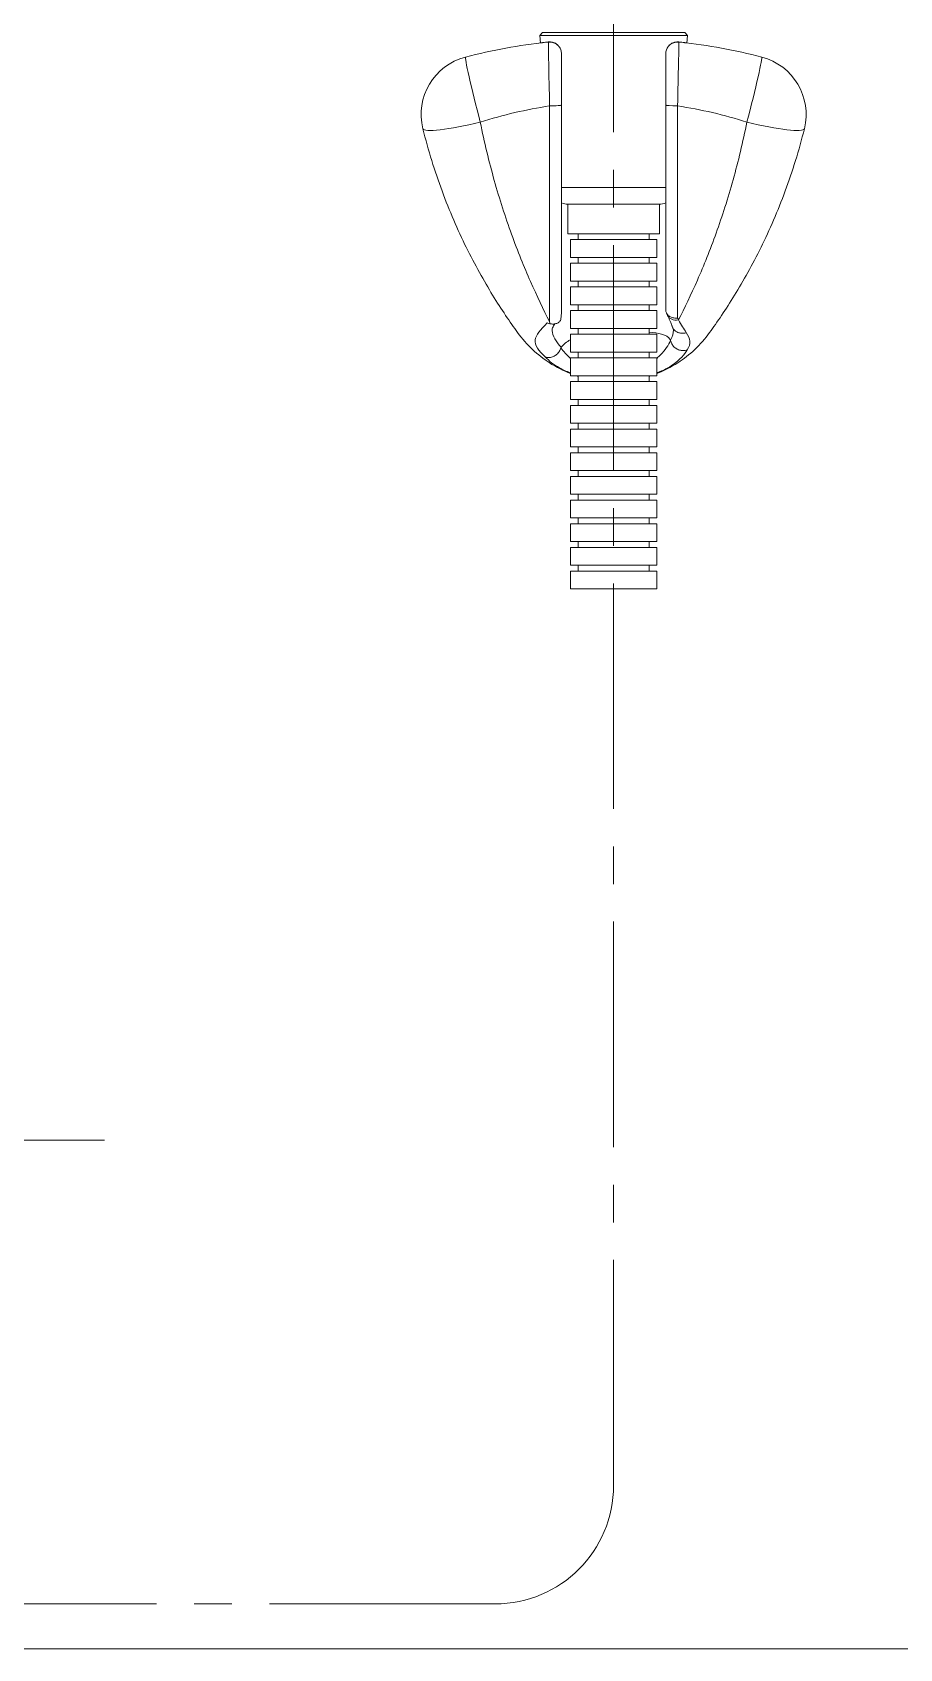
# Model space of a CAD drawing. Extents: x 900 to 2324, y -1513 to 827.
# Drawn here: x 1656 to 1802.4, y -1126.6 to -853.6 of the extents above; entities that cross this region are included whole.
import ezdxf

# ---------------------------------------------------------------- set-up
doc = ezdxf.new("R2010")
doc.units = 0
doc.header["$LTSCALE"] = 4
doc.header["$MEASUREMENT"] = 0
doc.linetypes.add('CENTER2', pattern=[28.575, 19.05, -3.175, 3.175, -3.175])
doc.layers.add('1', color=7, linetype='CONTINUOUS')
doc.layers.add('Cneter', color=1, linetype='CENTER2', lineweight=13)
doc.layers.add('치수선', color=7, linetype='CONTINUOUS', lineweight=20)

msp = doc.modelspace()

# ---------------------------------------------------------------- linework, layer by layer
at = {"layer": '1', "color": 7, "linetype": 'Continuous', "lineweight": 18}
for p, q in [((1742.13, -853.57), (1741.67, -854.07)), ((1741.67, -854.07), (1741.76, -855.37)), ((1741.67, -854.07), (1754.13, -854.07)), ((1742.13, -853.57), (1754.13, -853.57)), ((1754.13, -853.57), (1766.13, -853.57)), ((1754.13, -854.07), (1766.6, -854.07)), ((1766.6, -854.07), (1766.13, -853.57)), ((1766.51, -855.37), (1766.6, -854.07)), ((1745.33, -865.83), (1745.33, -900.74)), ((1762.93, -900.43), (1762.93, -865.83)), ((1746.38, -882.57), (1746.38, -887.57)), ((1761.88, -887.57), (1761.88, -882.57)), ((1746.38, -887.57), (1754.13, -887.57)), ((1746.83, -888.57), (1746.83, -891.57)), ((1746.83, -888.57), (1754.13, -888.57)), ((1748.13, -887.57), (1748.13, -888.57)), ((1754.13, -887.57), (1761.88, -887.57)), ((1754.13, -888.57), (1761.43, -888.57)), ((1760.13, -888.57), (1760.13, -887.57)), ((1761.43, -891.57), (1761.43, -888.57)), ((1746.83, -891.57), (1754.13, -891.57)), ((1746.83, -892.57), (1746.83, -895.57)), ((1746.83, -892.57), (1754.13, -892.57)), ((1748.13, -891.57), (1748.13, -892.57)), ((1754.13, -891.57), (1761.43, -891.57)), ((1754.13, -892.57), (1761.43, -892.57)), ((1760.13, -892.57), (1760.13, -891.57)), ((1761.43, -895.57), (1761.43, -892.57)), ((1746.83, -895.57), (1754.13, -895.57)), ((1748.13, -895.57), (1748.13, -896.57)), ((1754.13, -895.57), (1761.43, -895.57)), ((1760.13, -896.57), (1760.13, -895.57)), ((1746.83, -896.57), (1746.83, -899.57)), ((1746.83, -896.57), (1754.13, -896.57)), ((1754.13, -896.57), (1761.43, -896.57)), ((1761.43, -899.57), (1761.43, -896.57)), ((1746.83, -899.57), (1754.13, -899.57)), ((1746.83, -900.57), (1746.83, -903.57)), ((1746.83, -900.57), (1754.13, -900.57)), ((1748.13, -899.57), (1748.13, -900.57)), ((1754.13, -899.57), (1761.43, -899.57)), ((1754.13, -900.57), (1761.43, -900.57)), ((1760.13, -900.57), (1760.13, -899.57)), ((1761.43, -903.57), (1761.43, -900.57)), ((1746.83, -903.57), (1754.13, -903.57)), ((1748.13, -903.57), (1748.13, -904.57)), ((1754.13, -903.57), (1761.43, -903.57)), ((1760.13, -904.57), (1760.13, -903.57)), ((1746.83, -904.57), (1746.83, -907.57)), ((1746.83, -904.57), (1754.13, -904.57)), ((1754.13, -904.57), (1761.43, -904.57)), ((1761.43, -907.57), (1761.43, -904.57)), ((1746.83, -907.57), (1754.13, -907.57)), ((1746.83, -908.57), (1746.83, -911.57)), ((1746.83, -908.57), (1754.13, -908.57)), ((1748.13, -907.57), (1748.13, -908.57)), ((1754.13, -907.57), (1761.43, -907.57)), ((1754.13, -908.57), (1761.43, -908.57)), ((1760.13, -908.57), (1760.13, -907.57)), ((1761.43, -911.57), (1761.43, -908.57)), ((1746.83, -911.57), (1754.13, -911.57)), ((1748.13, -911.57), (1748.13, -912.57)), ((1754.13, -911.57), (1761.43, -911.57)), ((1760.13, -912.57), (1760.13, -911.57)), ((1746.83, -912.57), (1746.83, -915.57)), ((1746.83, -912.57), (1754.13, -912.57)), ((1754.13, -912.57), (1761.43, -912.57)), ((1761.43, -915.57), (1761.43, -912.57)), ((1746.83, -915.57), (1754.13, -915.57)), ((1746.83, -916.57), (1746.83, -919.57)), ((1746.83, -916.57), (1754.13, -916.57)), ((1748.13, -915.57), (1748.13, -916.57)), ((1754.13, -915.57), (1761.43, -915.57)), ((1754.13, -916.57), (1761.43, -916.57)), ((1760.13, -916.57), (1760.13, -915.57)), ((1761.43, -919.57), (1761.43, -916.57)), ((1746.83, -919.57), (1754.13, -919.57)), ((1748.13, -919.57), (1748.13, -920.57)), ((1754.13, -919.57), (1761.43, -919.57)), ((1760.13, -920.57), (1760.13, -919.57)), ((1746.83, -920.57), (1746.83, -923.57)), ((1746.83, -920.57), (1754.13, -920.57)), ((1754.13, -920.57), (1761.43, -920.57)), ((1761.43, -923.57), (1761.43, -920.57)), ((1746.83, -923.57), (1754.13, -923.57)), ((1746.83, -924.57), (1746.83, -927.57)), ((1746.83, -924.57), (1754.13, -924.57)), ((1748.13, -923.57), (1748.13, -924.57)), ((1754.13, -923.57), (1761.43, -923.57)), ((1754.13, -924.57), (1761.43, -924.57)), ((1760.13, -924.57), (1760.13, -923.57)), ((1761.43, -927.57), (1761.43, -924.57)), ((1746.83, -927.57), (1754.13, -927.57)), ((1748.13, -927.57), (1748.13, -928.57)), ((1754.13, -927.57), (1761.43, -927.57)), ((1760.13, -928.57), (1760.13, -927.57)), ((1746.83, -928.57), (1746.83, -931.57)), ((1746.83, -928.57), (1754.13, -928.57)), ((1754.13, -928.57), (1761.43, -928.57)), ((1761.43, -931.57), (1761.43, -928.57)), ((1746.83, -931.57), (1754.13, -931.57)), ((1746.83, -932.57), (1746.83, -935.57)), ((1746.83, -932.57), (1754.13, -932.57)), ((1748.13, -931.57), (1748.13, -932.57)), ((1754.13, -931.57), (1761.43, -931.57)), ((1754.13, -932.57), (1761.43, -932.57)), ((1760.13, -932.57), (1760.13, -931.57)), ((1761.43, -935.57), (1761.43, -932.57)), ((1746.83, -935.57), (1754.13, -935.57)), ((1746.83, -936.57), (1746.83, -939.57)), ((1746.83, -936.57), (1754.13, -936.57)), ((1748.13, -935.57), (1748.13, -936.57)), ((1754.13, -935.57), (1761.43, -935.57)), ((1754.13, -936.57), (1761.43, -936.57)), ((1760.13, -936.57), (1760.13, -935.57)), ((1761.43, -939.57), (1761.43, -936.57)), ((1746.83, -939.57), (1754.13, -939.57)), ((1746.83, -940.57), (1746.83, -943.57)), ((1746.83, -940.57), (1754.13, -940.57)), ((1748.13, -939.57), (1748.13, -940.57)), ((1754.13, -939.57), (1761.43, -939.57)), ((1754.13, -940.57), (1761.43, -940.57)), ((1760.13, -940.57), (1760.13, -939.57)), ((1761.43, -943.57), (1761.43, -940.57)), ((1746.83, -943.57), (1754.13, -943.57)), ((1746.83, -944.57), (1746.83, -947.57)), ((1746.83, -944.57), (1754.13, -944.57)), ((1748.13, -943.57), (1748.13, -944.57)), ((1754.13, -943.57), (1761.43, -943.57)), ((1754.13, -944.57), (1761.43, -944.57)), ((1760.13, -944.57), (1760.13, -943.57)), ((1761.43, -947.57), (1761.43, -944.57)), ((1746.83, -947.57), (1754.13, -947.57)), ((1754.13, -947.57), (1761.43, -947.57))]:
    msp.add_line(p, q, dxfattribs=at)
at = {"layer": '1', "color": 7, "linetype": 'Continuous', "lineweight": 13}
for p, q in [((1743.33, -902.42), (1743.33, -865.99)), ((1764.93, -865.99), (1764.93, -901.82)), ((1745.33, -879.77), (1754.13, -879.77)), ((1754.13, -879.77), (1762.93, -879.77))]:
    msp.add_line(p, q, dxfattribs=at)
at = {"layer": '1', "color": 7, "linetype": 'Continuous', "lineweight": 18, "extrusion": (0, 0, -1)}
for centre, start, end in [((-1731.63, -867.43), 346.0375, 75.5225), ((-1776.63, -867.43), 104.4775, 193.9625)]:
    msp.add_arc(centre, 10, start, end, dxfattribs=at)
at = {"layer": '1', "color": 7, "linetype": 'Continuous', "lineweight": 18}
for centre, start, end in [((1746.43, -879.57), 248.4851, 270), ((1761.83, -879.57), 270, 291.5149)]:
    msp.add_arc(centre, 3, start, end, dxfattribs=at)
at = {"layer": '1', "color": 7, "linetype": 'Continuous', "lineweight": 13}
for centre, major_axis, ratio, start_param, end_param in [((1731.63, -867.43), (2.5, -9.68), 0.032961, 3.141593, 4.839361), ((1776.63, -867.43), (-2.5, -9.68), 0.032961, 1.443824, 3.141593), ((1743.33, -865.83), (-2, 0), 0.076696, 1.570796, 3.141593), ((1764.93, -865.83), (-2, 0), 0.076696, 0, 1.570796), ((1731.63, -867.43), (9.7, 2.41), 0.126983, 3.141593, 4.680827), ((1776.63, -867.43), (-9.7, 2.41), 0.126983, 1.602358, 3.141593), ((1765.07, -900.56), (-1.83, -0.82), 0.760059, 6.274802, 7.5268)]:
    msp.add_ellipse(centre, major_axis=major_axis, ratio=ratio, start_param=start_param, end_param=end_param, dxfattribs=at)
at = {"layer": '1', "color": 7, "linetype": 'Continuous', "lineweight": 18}
for points, degree in [([(1729.13, -857.74), (1733.65, -856.58), (1738.19, -855.74), (1742.76, -855.22)], 3), ([(1741.9, -855.32), (1741.72, -855.34), (1741.59, -855.36), (1741.52, -855.37)], 3), ([(1742.76, -855.22), (1742.19, -855.28), (1741.9, -855.31), (1741.89, -855.31)], 3), ([(1742.61, -855.23), (1742.75, -855.22), (1742.92, -855.2), (1743.11, -855.18)], 3), ([(1743.61, -855.23), (1743.21, -855.15), (1742.76, -855.23)], 2), ([(1745.32, -857), (1745.33, -857.06), (1745.33, -857.12), (1745.33, -857.17)], 3), ([(1762.93, -857.17), (1762.93, -857.12), (1762.93, -857.06), (1762.94, -857)], 3), ([(1765.49, -855.23), (1765.05, -855.16), (1764.66, -855.23)], 2), ([(1765.15, -855.18), (1765.34, -855.2), (1765.51, -855.22), (1765.65, -855.23)], 3), ([(1765.5, -855.22), (1770.1, -855.74), (1774.64, -856.58), (1779.13, -857.74)], 3), ([(1766.37, -855.31), (1766.36, -855.31), (1766.07, -855.28), (1765.5, -855.22)], 3), ([(1766.49, -855.33), (1766.48, -855.33), (1766.43, -855.33), (1766.32, -855.31)], 3), ([(1745.33, -900.74), (1745.33, -901.15), (1745.29, -901.54), (1745.23, -901.9)], 3), ([(1763.04, -900.94), (1763.24, -901.37)], 1), ([(1742.9, -902.65), (1743.06, -902.7), (1743.22, -902.74), (1743.39, -902.78)], 3), ([(1745.23, -901.9), (1745.21, -902.02), (1745.18, -902.13), (1745.15, -902.25)], 3), ([(1746.82, -905.51), (1746.2, -905.83), (1745.68, -906.23), (1745.29, -906.77)], 3), ([(1748.15, -911.65), (1748.09, -911.63), (1748.03, -911.61), (1747.96, -911.59)], 3), ([(1760.26, -911.6), (1760.21, -911.62), (1760.16, -911.64), (1760.1, -911.66)], 3)]:
    msp.add_open_spline(points, degree=degree, dxfattribs=at)
for points, knots in [([(1741.91, -855.32), (1741.91, -855.32), (1741.92, -855.32), (1741.95, -855.31), (1742.02, -855.31), (1742.08, -855.31), (1742.13, -855.31), (1742.14, -855.31)], [0, 0, 0, 0, 0.117287, 0.217707, 0.437799, 0.865839, 1, 1, 1, 1]), ([(1743.11, -855.18), (1743.12, -855.18), (1743.12, -855.18), (1743.36, -855.15), (1743.6, -855.17), (1744.05, -855.28), (1744.25, -855.38), (1744.55, -855.57), (1744.65, -855.66), (1744.74, -855.75)], [0, 0, 0, 0, 0.007507, 0.007507, 0.408699, 0.408699, 0.781214, 0.781214, 1, 1, 1, 1]), ([(1743.11, -855.23), (1743.12, -855.23), (1743.12, -855.23), (1743.3, -855.2), (1743.47, -855.2), (1743.86, -855.26), (1744.08, -855.33), (1744.47, -855.53), (1744.65, -855.66), (1744.95, -855.98), (1745.07, -856.17), (1745.25, -856.57), (1745.31, -856.78), (1745.32, -857)], [0, 0, 0, 0, 0.004771, 0.004771, 0.168449, 0.168449, 0.381096, 0.381096, 0.589432, 0.589432, 0.794609, 0.794609, 1, 1, 1, 1]), ([(1745.33, -857.17), (1745.33, -857.25), (1745.33, -858.26), (1745.33, -861.48), (1745.33, -863.67), (1745.33, -865.83)], [0, 0, 0, 0, 0.5, 0.5, 1, 1, 1, 1]), ([(1762.93, -865.83), (1762.93, -863.67), (1762.93, -861.48), (1762.93, -858.26), (1762.93, -857.25), (1762.93, -857.17)], [0, 0, 0, 0, 0.5, 0.5, 1, 1, 1, 1]), ([(1762.94, -857), (1762.96, -856.78), (1763.01, -856.57), (1763.19, -856.17), (1763.31, -855.98), (1763.61, -855.66), (1763.79, -855.53), (1764.18, -855.33), (1764.4, -855.26), (1764.79, -855.2), (1764.97, -855.2), (1765.14, -855.23), (1765.15, -855.23), (1765.15, -855.23)], [0, 0, 0, 0, 0.205391, 0.205391, 0.410568, 0.410568, 0.618904, 0.618904, 0.831551, 0.831551, 0.995229, 0.995229, 1, 1, 1, 1]), ([(1763.52, -855.75), (1763.61, -855.66), (1763.71, -855.57), (1764.01, -855.38), (1764.22, -855.28), (1764.66, -855.17), (1764.9, -855.15), (1765.14, -855.18), (1765.15, -855.18), (1765.15, -855.18)], [0, 0, 0, 0, 0.218786, 0.218786, 0.591301, 0.591301, 0.992493, 0.992493, 1, 1, 1, 1]), ([(1766.1, -855.31), (1766.15, -855.31), (1766.22, -855.31), (1766.3, -855.31), (1766.33, -855.32), (1766.35, -855.32), (1766.35, -855.32), (1766.35, -855.32)], [0, 0, 0, 0, 0.469812, 0.772051, 0.873112, 0.946142, 1, 1, 1, 1]), ([(1737.92, -904.28), (1736.64, -902.51), (1735.2, -900.39), (1732.22, -895.53), (1730.7, -892.81), (1727.8, -886.93), (1726.41, -883.71), (1723.93, -877.01), (1722.84, -873.51), (1721.93, -869.84)], [0, 0, 0, 0, 0.25, 0.25, 0.5, 0.5, 0.75, 0.75, 1, 1, 1, 1]), ([(1786.34, -869.84), (1785.42, -873.51), (1784.33, -877.01), (1781.86, -883.71), (1780.46, -886.93), (1777.57, -892.81), (1776.04, -895.53), (1773.06, -900.39), (1771.62, -902.51), (1770.34, -904.28)], [0, 0, 0, 0, 0.25, 0.25, 0.5, 0.5, 0.75, 0.75, 1, 1, 1, 1]), ([(1746.33, -882.57), (1746.33, -882.57), (1746.33, -882.57), (1746.33, -882.57), (1747.17, -882.57), (1750.06, -882.57), (1752.09, -882.57), (1754.13, -882.57)], [0, 0, 0, 0, 0.000824, 0.000824, 0.500412, 0.500412, 1, 1, 1, 1]), ([(1754.13, -882.57), (1756.17, -882.57), (1758.2, -882.57), (1761.09, -882.57), (1761.93, -882.57), (1761.93, -882.57), (1761.93, -882.57), (1761.93, -882.57)], [0, 0, 0, 0, 0.49959, 0.49959, 0.999181, 0.999181, 1, 1, 1, 1]), ([(1762.93, -900.43), (1762.93, -900.61), (1762.97, -900.78), (1763.12, -901.09), (1763.22, -901.24), (1763.5, -901.49), (1763.67, -901.59), (1764.04, -901.75), (1764.26, -901.8), (1764.62, -901.83), (1764.77, -901.83), (1764.92, -901.82), (1764.93, -901.82), (1764.93, -901.82)], [0, 0, 0, 0, 0.212222, 0.212222, 0.424374, 0.424374, 0.637608, 0.637608, 0.852942, 0.852942, 0.994498, 0.994498, 1, 1, 1, 1]), ([(1743.39, -902.78), (1743.37, -902.67), (1743.35, -902.56), (1743.33, -902.44), (1743.33, -902.43), (1743.33, -902.42)], [0, 0, 0, 0, 0.900036, 0.900036, 1, 1, 1, 1]), ([(1745.15, -902.25), (1745.06, -902.39), (1744.93, -902.52), (1744.63, -902.7), (1744.45, -902.77), (1744.07, -902.84), (1743.85, -902.85), (1743.55, -902.82), (1743.47, -902.8), (1743.39, -902.78)], [0, 0, 0, 0, 0.290833, 0.290833, 0.580688, 0.580688, 0.885685, 0.885685, 1, 1, 1, 1]), ([(1743.73, -903.73), (1743.73, -903.73), (1743.73, -903.72), (1743.73, -903.68), (1743.81, -903.48), (1743.97, -903.18), (1744.12, -902.94), (1744.2, -902.82)], [0, 0, 0, 0, 0.070781, 0.337198, 0.585459, 0.817998, 1, 1, 1, 1]), ([(1763.23, -901.33), (1763.27, -901.41), (1763.45, -901.82), (1763.7, -902.4), (1763.92, -902.94), (1763.98, -903.15), (1764, -903.2)], [0, 0, 0, 0, 0.103224, 0.524644, 0.869823, 1, 1, 1, 1]), ([(1764, -903.2), (1764.05, -903.37), (1764.14, -903.54), (1764.37, -903.85), (1764.52, -903.99), (1764.86, -904.21), (1765.06, -904.29), (1765.48, -904.38), (1765.7, -904.4), (1766.06, -904.37), (1766.2, -904.34), (1766.34, -904.3), (1766.36, -904.3), (1766.37, -904.29)], [0, 0, 0, 0, 0.202242, 0.202242, 0.419427, 0.419427, 0.636714, 0.636714, 0.854125, 0.854125, 0.98775, 0.98775, 1, 1, 1, 1]), ([(1764.07, -903.41), (1764.1, -903.48), (1764.19, -903.66), (1764.23, -903.83), (1764.24, -903.87), (1764.24, -903.88), (1764.24, -903.88)], [0, 0, 0, 0, 0.197918, 0.592862, 0.998647, 1, 1, 1, 1]), ([(1746.84, -911.19), (1745.7, -910.74), (1744.48, -910.14), (1741.34, -908.11), (1739.43, -906.37), (1737.92, -904.28)], [0, 0, 0, 0, 0.384067, 0.384067, 1, 1, 1, 1]), ([(1763.72, -905.54), (1763.41, -904.96), (1762.9, -904.73), (1761.66, -904.38), (1760.95, -904.26), (1760.16, -904.18)], [0, 0, 0, 0, 0.533403, 0.533403, 1, 1, 1, 1]), ([(1770.34, -904.28), (1768.84, -906.36), (1766.93, -908.11), (1763.78, -910.15), (1762.56, -910.74), (1761.42, -911.19)], [0, 0, 0, 0, 0.616324, 0.616324, 1, 1, 1, 1]), ([(1763.75, -905.6), (1763.74, -905.59), (1763.74, -905.57), (1763.73, -905.55), (1763.73, -905.54), (1763.72, -905.54)], [0, 0, 0, 0, 0.53512, 0.53512, 1, 1, 1, 1]), ([(1763.75, -905.6), (1763.78, -905.81), (1763.86, -906.01), (1764.07, -906.39), (1764.21, -906.57), (1764.53, -906.87), (1764.72, -907), (1765.13, -907.2), (1765.34, -907.27), (1765.78, -907.33), (1766, -907.33), (1766.31, -907.28), (1766.42, -907.25), (1766.53, -907.21), (1766.54, -907.21), (1766.55, -907.2)], [0, 0, 0, 0, 0.179587, 0.179587, 0.359174, 0.359174, 0.538771, 0.538771, 0.718454, 0.718454, 0.898245, 0.898245, 0.990374, 0.990374, 1, 1, 1, 1]), ([(1745.24, -906.87), (1745.18, -907.07), (1745.08, -907.27), (1744.84, -907.64), (1744.68, -907.81), (1744.35, -908.11), (1744.15, -908.23), (1743.76, -908.41), (1743.55, -908.47), (1743.15, -908.52), (1742.95, -908.51), (1742.73, -908.46), (1742.69, -908.46), (1742.66, -908.44), (1742.65, -908.44), (1742.64, -908.44)], [0, 0, 0, 0, 0.191438, 0.191438, 0.38287, 0.38287, 0.574422, 0.574422, 0.766339, 0.766339, 0.958624, 0.958624, 0.992339, 0.992339, 1, 1, 1, 1]), ([(1745.29, -906.77), (1745.27, -906.79), (1745.26, -906.81), (1745.25, -906.85), (1745.24, -906.86), (1745.24, -906.87)], [0, 0, 0, 0, 0.674483, 0.674483, 1, 1, 1, 1])]:
    msp.add_open_spline(points, degree=3, knots=knots, dxfattribs=at)
at = {"layer": '1', "color": 7, "linetype": 'Continuous', "lineweight": 13}
for points in [[(1743.11, -855.23), (1742.98, -855.21), (1742.87, -855.2), (1742.76, -855.22)], [(1765.5, -855.22), (1765.39, -855.2), (1765.28, -855.21), (1765.15, -855.23)], [(1743.33, -865.99), (1739.39, -866.58), (1735.46, -867.5), (1731.63, -868.73)], [(1776.63, -868.73), (1772.8, -867.5), (1768.9, -866.58), (1764.93, -865.99)], [(1764.93, -901.82), (1764.98, -901.93), (1765.03, -902.03), (1765.07, -902.14)], [(1765.07, -902.14), (1765.58, -902.98), (1766.04, -903.67), (1766.37, -904.29)], [(1763.72, -905.54), (1764.06, -904.95), (1764.23, -904.41), (1764.23, -903.86)], [(1766.37, -904.29), (1767.13, -905.34), (1767.25, -906.14), (1766.55, -907.2)], [(1745.24, -906.87), (1745.66, -907.47), (1746.19, -908.08), (1746.86, -908.63)]]:
    msp.add_open_spline(points, degree=3, dxfattribs=at)
for points, knots in [([(1743.33, -865.99), (1743.27, -863.39), (1743.21, -860.76), (1743.13, -856.8), (1743.11, -855.49), (1743.11, -855.23)], [0, 0, 0, 0, 0.5, 0.5, 1, 1, 1, 1]), ([(1765.15, -855.23), (1765.15, -855.49), (1765.13, -856.8), (1765.05, -860.76), (1764.99, -863.39), (1764.93, -865.99)], [0, 0, 0, 0, 0.5, 0.5, 1, 1, 1, 1]), ([(1731.63, -868.73), (1732.31, -872.14), (1733.1, -875.42), (1734.87, -881.73), (1735.86, -884.79), (1737.93, -890.53), (1739.01, -893.19), (1741.19, -898.13), (1742.29, -900.41), (1743.33, -902.42)], [0, 0, 0, 0, 0.25, 0.25, 0.5, 0.5, 0.75, 0.75, 1, 1, 1, 1]), ([(1765.07, -902.14), (1766.1, -900.14), (1767.2, -897.86), (1769.36, -892.95), (1770.42, -890.31), (1772.46, -884.62), (1773.44, -881.59), (1775.18, -875.34), (1775.96, -872.1), (1776.63, -868.73)], [0, 0, 0, 0, 0.25, 0.25, 0.5, 0.5, 0.75, 0.75, 1, 1, 1, 1]), ([(1742.64, -908.44), (1741.42, -907.36), (1740.8, -906.38), (1740.99, -904.68), (1741.79, -903.87), (1742.9, -902.65)], [0, 0, 0, 0, 0.5, 0.5, 1, 1, 1, 1]), ([(1743.73, -903.72), (1743.73, -903.8), (1743.73, -903.88), (1743.82, -904.83), (1744.37, -905.78), (1745.29, -906.77)], [0, 0, 0, 0, 0.082026, 0.082026, 1, 1, 1, 1]), ([(1761.46, -908.59), (1761.67, -908.41), (1761.87, -908.22), (1762.84, -907.24), (1763.4, -906.4), (1763.75, -905.6)], [0, 0, 0, 0, 0.191134, 0.191134, 1, 1, 1, 1]), ([(1746.82, -911.05), (1746.15, -910.84), (1745.54, -910.56), (1744.01, -909.69), (1743.23, -909.06), (1742.64, -908.44)], [0, 0, 0, 0, 0.358827, 0.358827, 1, 1, 1, 1]), ([(1766.55, -907.2), (1766.13, -907.98), (1765.33, -908.85), (1763.45, -910.19), (1762.52, -910.71), (1761.44, -911.05)], [0, 0, 0, 0, 0.597437, 0.597437, 1, 1, 1, 1])]:
    msp.add_open_spline(points, degree=3, knots=knots, dxfattribs=at)
at = {"layer": 'Cneter', "lineweight": 5, "ltscale": 0.5}
for p, q in [((1754.13, -1099.04), (1754.13, -671.45)), ((1668.16, -1040.71), (1581.26, -1040.71)), ((1734.13, -1119.04), (1561.02, -1119.04))]:
    msp.add_line(p, q, dxfattribs=at)
msp.add_arc((1734.13, -1099.04), 20, 270, 0, dxfattribs=at)
at = {"layer": '치수선'}
msp.add_line((2079.09, -1126.61), (1365.02, -1126.61), dxfattribs=at)

doc.saveas('drawing.dxf')
